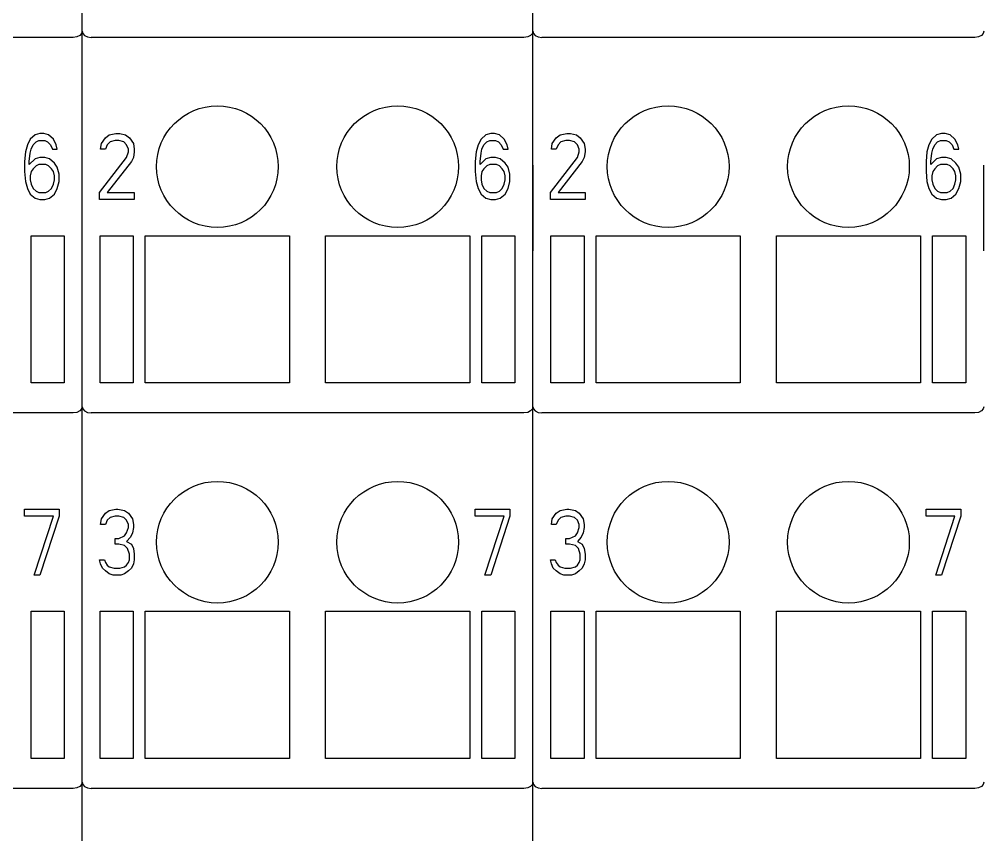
# Model space of a CAD drawing. Extents: x 10 to 656, y -396 to 292.
# Drawn here: x 273.24 to 279.74, y 93.87 to 99.36 of the extents above; entities that cross this region are included whole.
import ezdxf

# ---------------------------------------------------------------- set-up
doc = ezdxf.new("R2010")
doc.units = 0
doc.header["$LTSCALE"] = 5
doc.header["$MEASUREMENT"] = 0
doc.layers.get('0').update_dxf_attribs({"linetype": 'CONTINUOUS'})

msp = doc.modelspace()

# ---------------------------------------------------------------- linework, layer by layer
at = {"color": 7, "linetype": 'Continuous'}
for p, q in [((273.6678, 91.5889), (273.6678, 118.1086)), ((273.6678, 91.5889), (273.6678, 118.1086)), ((276.7044, 91.5889), (276.7044, 118.1086)), ((276.7044, 91.5889), (276.7044, 118.1086)), ((273.664, 99.2689), (273.6523, 99.2553)), ((273.6678, 99.2837), (273.664, 99.2689)), ((273.6678, 99.2837), (273.6716, 99.2689)), ((273.6716, 99.2689), (273.6833, 99.2553)), ((276.7006, 99.2689), (276.6889, 99.2553)), ((276.7044, 99.2837), (276.7006, 99.2689)), ((276.7044, 99.2837), (276.7082, 99.2689)), ((276.7082, 99.2689), (276.7199, 99.2553)), ((279.7372, 99.2689), (279.7255, 99.2553)), ((279.741, 99.2837), (279.7372, 99.2689)), ((273.607, 99.2411), (270.6919, 99.2411)), ((273.6328, 99.2452), (273.607, 99.2411)), ((273.6523, 99.2553), (273.6328, 99.2452)), ((273.6833, 99.2553), (273.7028, 99.2452)), ((273.7028, 99.2452), (273.7285, 99.2411)), ((276.6436, 99.2411), (273.7285, 99.2411)), ((276.6694, 99.2452), (276.6436, 99.2411)), ((276.6889, 99.2553), (276.6694, 99.2452)), ((276.7199, 99.2553), (276.7394, 99.2452)), ((276.7394, 99.2452), (276.7651, 99.2411)), ((279.6802, 99.2411), (276.7651, 99.2411)), ((279.706, 99.2452), (279.6802, 99.2411)), ((279.7255, 99.2553), (279.706, 99.2452)), ((273.3182, 98.5559), (273.2987, 98.518)), ((273.3507, 98.5843), (273.3182, 98.5559)), ((273.3832, 98.5938), (273.3507, 98.5843)), ((273.4091, 98.5938), (273.3832, 98.5938)), ((273.4416, 98.5843), (273.4091, 98.5938)), ((273.4741, 98.5559), (273.4416, 98.5843)), ((273.4936, 98.518), (273.4741, 98.5559)), ((273.7983, 98.5274), (273.8243, 98.5653)), ((273.8243, 98.5653), (273.8503, 98.5843)), ((273.8503, 98.5843), (273.8958, 98.5938)), ((273.8958, 98.5938), (273.9217, 98.5938)), ((273.9217, 98.5938), (273.9607, 98.5843)), ((273.9607, 98.5843), (273.9867, 98.5653)), ((273.9867, 98.5653), (274.0127, 98.5274)), ((276.3548, 98.5559), (276.3353, 98.518)), ((276.3873, 98.5843), (276.3548, 98.5559)), ((276.4198, 98.5938), (276.3873, 98.5843)), ((276.4457, 98.5938), (276.4198, 98.5938)), ((276.4782, 98.5843), (276.4457, 98.5938)), ((276.5107, 98.5559), (276.4782, 98.5843)), ((276.5302, 98.518), (276.5107, 98.5559)), ((276.8349, 98.5274), (276.8609, 98.5653)), ((276.8609, 98.5653), (276.8869, 98.5843)), ((276.8869, 98.5843), (276.9324, 98.5938)), ((276.9324, 98.5938), (276.9583, 98.5938)), ((276.9583, 98.5938), (276.9973, 98.5843)), ((276.9973, 98.5843), (277.0233, 98.5653)), ((277.0233, 98.5653), (277.0493, 98.5274)), ((279.3914, 98.5559), (279.3719, 98.518)), ((279.4239, 98.5843), (279.3914, 98.5559)), ((279.4564, 98.5938), (279.4239, 98.5843)), ((279.4823, 98.5938), (279.4564, 98.5938)), ((279.5148, 98.5843), (279.4823, 98.5938)), ((279.5473, 98.5559), (279.5148, 98.5843)), ((279.5668, 98.518), (279.5473, 98.5559)), ((273.2987, 98.518), (273.2857, 98.4706)), ((273.3182, 98.4611), (273.3247, 98.4895)), ((273.3247, 98.4895), (273.3377, 98.518)), ((273.3377, 98.518), (273.3572, 98.5369)), ((273.3572, 98.5369), (273.3767, 98.5464)), ((273.3767, 98.5464), (273.4156, 98.5464)), ((273.4156, 98.5464), (273.4351, 98.5369)), ((273.4351, 98.5369), (273.4546, 98.518)), ((273.4546, 98.518), (273.4676, 98.4895)), ((273.4676, 98.4895), (273.5001, 98.4895)), ((273.5001, 98.4895), (273.4936, 98.518)), ((273.7918, 98.4895), (273.7983, 98.5274)), ((273.8243, 98.4895), (273.7918, 98.4895)), ((273.8373, 98.518), (273.8243, 98.4895)), ((273.8568, 98.5369), (273.8373, 98.518)), ((273.8893, 98.5464), (273.8568, 98.5369)), ((273.9152, 98.5464), (273.8893, 98.5464)), ((273.9477, 98.5369), (273.9152, 98.5464)), ((273.9672, 98.518), (273.9477, 98.5369)), ((273.9802, 98.4895), (273.9672, 98.518)), ((273.9802, 98.4706), (273.9802, 98.4895)), ((274.0127, 98.5274), (274.0192, 98.4895)), ((274.0192, 98.4895), (274.0192, 98.4706)), ((276.3353, 98.518), (276.3223, 98.4706)), ((276.3548, 98.4611), (276.3613, 98.4895)), ((276.3613, 98.4895), (276.3743, 98.518)), ((276.3743, 98.518), (276.3938, 98.5369)), ((276.3938, 98.5369), (276.4133, 98.5464)), ((276.4133, 98.5464), (276.4522, 98.5464)), ((276.4522, 98.5464), (276.4717, 98.5369)), ((276.4717, 98.5369), (276.4912, 98.518)), ((276.4912, 98.518), (276.5042, 98.4895)), ((276.5042, 98.4895), (276.5367, 98.4895)), ((276.5367, 98.4895), (276.5302, 98.518)), ((276.8284, 98.4895), (276.8349, 98.5274)), ((276.8609, 98.4895), (276.8284, 98.4895)), ((276.8739, 98.518), (276.8609, 98.4895)), ((276.8934, 98.5369), (276.8739, 98.518)), ((276.9259, 98.5464), (276.8934, 98.5369)), ((276.9518, 98.5464), (276.9259, 98.5464)), ((276.9843, 98.5369), (276.9518, 98.5464)), ((277.0038, 98.518), (276.9843, 98.5369)), ((277.0168, 98.4895), (277.0038, 98.518)), ((277.0168, 98.4706), (277.0168, 98.4895)), ((277.0493, 98.5274), (277.0558, 98.4895)), ((277.0558, 98.4895), (277.0558, 98.4706)), ((279.3719, 98.518), (279.3589, 98.4706)), ((279.3914, 98.4611), (279.3979, 98.4895)), ((279.3979, 98.4895), (279.4109, 98.518)), ((279.4109, 98.518), (279.4304, 98.5369)), ((279.4304, 98.5369), (279.4499, 98.5464)), ((279.4499, 98.5464), (279.4888, 98.5464)), ((279.4888, 98.5464), (279.5083, 98.5369)), ((279.5083, 98.5369), (279.5278, 98.518)), ((279.5278, 98.518), (279.5408, 98.4895)), ((279.5408, 98.4895), (279.5733, 98.4895)), ((279.5733, 98.4895), (279.5668, 98.518)), ((273.2857, 98.4706), (273.2792, 98.4042)), ((273.3117, 98.4042), (273.3182, 98.4611)), ((273.3832, 98.4327), (273.3507, 98.4232)), ((273.4156, 98.4327), (273.3832, 98.4327)), ((273.4481, 98.4232), (273.4156, 98.4327)), ((273.7853, 98.1958), (273.9672, 98.4327)), ((273.9672, 98.4327), (273.9802, 98.4706)), ((274.0127, 98.4327), (273.9997, 98.4042)), ((274.0192, 98.4706), (274.0127, 98.4327)), ((276.3223, 98.4706), (276.3158, 98.4042)), ((276.3483, 98.4042), (276.3548, 98.4611)), ((276.4198, 98.4327), (276.3873, 98.4232)), ((276.4522, 98.4327), (276.4198, 98.4327)), ((276.4847, 98.4232), (276.4522, 98.4327)), ((276.8219, 98.1958), (277.0038, 98.4327)), ((277.0038, 98.4327), (277.0168, 98.4706)), ((277.0493, 98.4327), (277.0363, 98.4042)), ((277.0558, 98.4706), (277.0493, 98.4327)), ((279.3589, 98.4706), (279.3524, 98.4042)), ((279.3849, 98.4042), (279.3914, 98.4611)), ((279.4564, 98.4327), (279.4239, 98.4232)), ((279.4888, 98.4327), (279.4564, 98.4327)), ((279.5213, 98.4232), (279.4888, 98.4327)), ((273.2792, 98.4042), (273.2792, 98.3379)), ((273.3507, 98.4232), (273.3117, 98.3853)), ((273.3117, 98.3853), (273.3117, 98.4042)), ((273.3572, 98.3758), (273.3377, 98.3569)), ((273.3767, 98.3853), (273.3572, 98.3758)), ((273.4221, 98.3853), (273.3767, 98.3853)), ((273.4416, 98.3758), (273.4221, 98.3853)), ((273.4611, 98.3569), (273.4416, 98.3758)), ((273.4806, 98.3948), (273.4481, 98.4232)), ((273.5001, 98.3663), (273.4806, 98.3948)), ((273.5131, 98.319), (273.5001, 98.3663)), ((273.6665, 98.3808), (273.6665, 97.8038)), ((273.9997, 98.4042), (273.8373, 98.1958)), ((276.3158, 98.4042), (276.3158, 98.3379)), ((276.3873, 98.4232), (276.3483, 98.3853)), ((276.3483, 98.3853), (276.3483, 98.4042)), ((276.3938, 98.3758), (276.3743, 98.3569)), ((276.4133, 98.3853), (276.3938, 98.3758)), ((276.4587, 98.3853), (276.4133, 98.3853)), ((276.4782, 98.3758), (276.4587, 98.3853)), ((276.4977, 98.3569), (276.4782, 98.3758)), ((276.5172, 98.3948), (276.4847, 98.4232)), ((276.5367, 98.3663), (276.5172, 98.3948)), ((276.5497, 98.319), (276.5367, 98.3663)), ((276.7031, 98.3808), (276.7031, 97.8038)), ((277.0363, 98.4042), (276.8739, 98.1958)), ((279.3524, 98.4042), (279.3524, 98.3379)), ((279.4239, 98.4232), (279.3849, 98.3853)), ((279.3849, 98.3853), (279.3849, 98.4042)), ((279.4304, 98.3758), (279.4109, 98.3569)), ((279.4499, 98.3853), (279.4304, 98.3758)), ((279.4953, 98.3853), (279.4499, 98.3853)), ((279.5148, 98.3758), (279.4953, 98.3853)), ((279.5343, 98.3569), (279.5148, 98.3758)), ((279.5538, 98.3948), (279.5213, 98.4232)), ((279.5733, 98.3663), (279.5538, 98.3948)), ((279.5863, 98.319), (279.5733, 98.3663)), ((279.7397, 98.3808), (279.7397, 97.8038)), ((273.2792, 98.3379), (273.2857, 98.2716)), ((273.3247, 98.3379), (273.3182, 98.3095)), ((273.3182, 98.3095), (273.3182, 98.2811)), ((273.3377, 98.3569), (273.3247, 98.3379)), ((273.4741, 98.3379), (273.4611, 98.3569)), ((273.4806, 98.3095), (273.4741, 98.3379)), ((273.4806, 98.2811), (273.4806, 98.3095)), ((273.5131, 98.2716), (273.5131, 98.319)), ((276.3158, 98.3379), (276.3223, 98.2716)), ((276.3613, 98.3379), (276.3548, 98.3095)), ((276.3548, 98.3095), (276.3548, 98.2811)), ((276.3743, 98.3569), (276.3613, 98.3379)), ((276.5107, 98.3379), (276.4977, 98.3569)), ((276.5172, 98.3095), (276.5107, 98.3379)), ((276.5172, 98.2811), (276.5172, 98.3095)), ((276.5497, 98.2716), (276.5497, 98.319)), ((279.3524, 98.3379), (279.3589, 98.2716)), ((279.3979, 98.3379), (279.3914, 98.3095)), ((279.3914, 98.3095), (279.3914, 98.2811)), ((279.4109, 98.3569), (279.3979, 98.3379)), ((279.5473, 98.3379), (279.5343, 98.3569)), ((279.5538, 98.3095), (279.5473, 98.3379)), ((279.5538, 98.2811), (279.5538, 98.3095)), ((279.5863, 98.2716), (279.5863, 98.319)), ((273.2857, 98.2716), (273.2987, 98.2242)), ((273.3182, 98.2811), (273.3247, 98.2526)), ((273.3247, 98.2526), (273.3377, 98.2242)), ((273.4611, 98.2242), (273.4741, 98.2526)), ((273.4741, 98.2526), (273.4806, 98.2811)), ((273.5001, 98.2242), (273.5131, 98.2716)), ((276.3223, 98.2716), (276.3353, 98.2242)), ((276.3548, 98.2811), (276.3613, 98.2526)), ((276.3613, 98.2526), (276.3743, 98.2242)), ((276.4977, 98.2242), (276.5107, 98.2526)), ((276.5107, 98.2526), (276.5172, 98.2811)), ((276.5367, 98.2242), (276.5497, 98.2716)), ((279.3589, 98.2716), (279.3719, 98.2242)), ((279.3914, 98.2811), (279.3979, 98.2526)), ((279.3979, 98.2526), (279.4109, 98.2242)), ((279.5343, 98.2242), (279.5473, 98.2526)), ((279.5473, 98.2526), (279.5538, 98.2811)), ((279.5733, 98.2242), (279.5863, 98.2716)), ((273.2987, 98.2242), (273.3182, 98.1863)), ((273.3182, 98.1863), (273.3507, 98.1579)), ((273.3377, 98.2242), (273.3572, 98.2053)), ((273.3572, 98.2053), (273.3767, 98.1958)), ((273.3767, 98.1958), (273.4221, 98.1958)), ((273.4221, 98.1958), (273.4416, 98.2053)), ((273.4416, 98.2053), (273.4611, 98.2242)), ((273.4481, 98.1579), (273.4806, 98.1863)), ((273.4806, 98.1863), (273.5001, 98.2242)), ((273.7853, 98.1484), (273.7853, 98.1958)), ((273.8373, 98.1958), (274.0192, 98.1958)), ((274.0192, 98.1958), (274.0192, 98.1484)), ((276.3353, 98.2242), (276.3548, 98.1863)), ((276.3548, 98.1863), (276.3873, 98.1579)), ((276.3743, 98.2242), (276.3938, 98.2053)), ((276.3938, 98.2053), (276.4133, 98.1958)), ((276.4133, 98.1958), (276.4587, 98.1958)), ((276.4587, 98.1958), (276.4782, 98.2053)), ((276.4782, 98.2053), (276.4977, 98.2242)), ((276.4847, 98.1579), (276.5172, 98.1863)), ((276.5172, 98.1863), (276.5367, 98.2242)), ((276.8219, 98.1484), (276.8219, 98.1958)), ((276.8739, 98.1958), (277.0558, 98.1958)), ((277.0558, 98.1958), (277.0558, 98.1484)), ((279.3719, 98.2242), (279.3914, 98.1863)), ((279.3914, 98.1863), (279.4239, 98.1579)), ((279.4109, 98.2242), (279.4304, 98.2053)), ((279.4304, 98.2053), (279.4499, 98.1958)), ((279.4499, 98.1958), (279.4953, 98.1958)), ((279.4953, 98.1958), (279.5148, 98.2053)), ((279.5148, 98.2053), (279.5343, 98.2242)), ((279.5213, 98.1579), (279.5538, 98.1863)), ((279.5538, 98.1863), (279.5733, 98.2242)), ((273.3507, 98.1579), (273.3832, 98.1484)), ((273.3832, 98.1484), (273.4156, 98.1484)), ((273.4156, 98.1484), (273.4481, 98.1579)), ((274.0192, 98.1484), (273.7853, 98.1484)), ((276.3873, 98.1579), (276.4198, 98.1484)), ((276.4198, 98.1484), (276.4522, 98.1484)), ((276.4522, 98.1484), (276.4847, 98.1579)), ((277.0558, 98.1484), (276.8219, 98.1484)), ((279.4239, 98.1579), (279.4564, 98.1484)), ((279.4564, 98.1484), (279.4888, 98.1484)), ((279.4888, 98.1484), (279.5213, 98.1579)), ((273.3236, 96.9131), (273.3236, 97.905)), ((273.3236, 97.905), (273.5463, 97.905)), ((273.5463, 97.905), (273.5463, 96.9131)), ((273.7892, 96.9131), (273.7892, 97.905)), ((273.7892, 97.905), (274.0119, 97.905)), ((274.0119, 97.905), (274.0119, 96.9131)), ((274.0929, 96.9131), (274.0929, 97.905)), ((274.0929, 97.905), (275.0646, 97.905)), ((275.0646, 97.905), (275.0646, 96.9131)), ((275.3075, 96.9131), (275.3075, 97.905)), ((275.3075, 97.905), (276.2793, 97.905)), ((276.2793, 97.905), (276.2793, 96.9131)), ((276.3602, 96.9131), (276.3602, 97.905)), ((276.3602, 97.905), (276.5829, 97.905)), ((276.5829, 97.905), (276.5829, 96.9131)), ((276.8258, 96.9131), (276.8258, 97.905)), ((276.8258, 97.905), (277.0485, 97.905)), ((277.0485, 97.905), (277.0485, 96.9131)), ((277.1295, 96.9131), (277.1295, 97.905)), ((277.1295, 97.905), (278.1012, 97.905)), ((278.1012, 97.905), (278.1012, 96.9131)), ((278.3441, 96.9131), (278.3441, 97.905)), ((278.3441, 97.905), (279.3159, 97.905)), ((279.3159, 97.905), (279.3159, 96.9131)), ((279.3968, 96.9131), (279.3968, 97.905)), ((279.3968, 97.905), (279.6195, 97.905)), ((279.6195, 97.905), (279.6195, 96.9131)), ((273.5463, 96.9131), (273.3236, 96.9131)), ((274.0119, 96.9131), (273.7892, 96.9131)), ((275.0646, 96.9131), (274.0929, 96.9131)), ((276.2793, 96.9131), (275.3075, 96.9131)), ((276.5829, 96.9131), (276.3602, 96.9131)), ((277.0485, 96.9131), (276.8258, 96.9131)), ((278.1012, 96.9131), (277.1295, 96.9131)), ((279.3159, 96.9131), (278.3441, 96.9131)), ((279.6195, 96.9131), (279.3968, 96.9131)), ((273.664, 96.7384), (273.6523, 96.7248)), ((273.6678, 96.7532), (273.664, 96.7384)), ((273.6678, 96.7532), (273.6716, 96.7384)), ((273.6716, 96.7384), (273.6833, 96.7248)), ((276.7006, 96.7384), (276.6889, 96.7248)), ((276.7044, 96.7532), (276.7006, 96.7384)), ((276.7044, 96.7532), (276.7082, 96.7384)), ((276.7082, 96.7384), (276.7199, 96.7248)), ((279.7372, 96.7384), (279.7255, 96.7248)), ((279.741, 96.7532), (279.7372, 96.7384)), ((273.607, 96.7106), (270.6919, 96.7106)), ((273.6328, 96.7147), (273.607, 96.7106)), ((273.6523, 96.7248), (273.6328, 96.7147)), ((273.6833, 96.7248), (273.7028, 96.7147)), ((273.7028, 96.7147), (273.7285, 96.7106)), ((276.6436, 96.7106), (273.7285, 96.7106)), ((276.6694, 96.7147), (276.6436, 96.7106)), ((276.6889, 96.7248), (276.6694, 96.7147)), ((276.7199, 96.7248), (276.7394, 96.7147)), ((276.7394, 96.7147), (276.7651, 96.7106)), ((279.6802, 96.7106), (276.7651, 96.7106)), ((279.706, 96.7147), (279.6802, 96.7106)), ((279.7255, 96.7248), (279.706, 96.7147)), ((273.2792, 96.0159), (273.2792, 96.0633)), ((273.2792, 96.0633), (273.5131, 96.0633)), ((273.5131, 96.0633), (273.5131, 96.0159)), ((273.7983, 95.9969), (273.8243, 96.0348)), ((273.8243, 96.0348), (273.8503, 96.0538)), ((273.8503, 96.0538), (273.8958, 96.0633)), ((273.8958, 96.0633), (273.9087, 96.0633)), ((273.9087, 96.0633), (273.9542, 96.0538)), ((273.9542, 96.0538), (273.9802, 96.0348)), ((273.9802, 96.0348), (274.0062, 95.9969)), ((276.3158, 96.0159), (276.3158, 96.0633)), ((276.3158, 96.0633), (276.5497, 96.0633)), ((276.5497, 96.0633), (276.5497, 96.0159)), ((276.8349, 95.9969), (276.8609, 96.0348)), ((276.8609, 96.0348), (276.8869, 96.0538)), ((276.8869, 96.0538), (276.9324, 96.0633)), ((276.9324, 96.0633), (276.9454, 96.0633)), ((276.9454, 96.0633), (276.9908, 96.0538)), ((276.9908, 96.0538), (277.0168, 96.0348)), ((277.0168, 96.0348), (277.0428, 95.9969)), ((279.3524, 96.0159), (279.3524, 96.0633)), ((279.3524, 96.0633), (279.5863, 96.0633)), ((279.5863, 96.0633), (279.5863, 96.0159)), ((273.4741, 96.0159), (273.2792, 96.0159)), ((273.3442, 95.6179), (273.4741, 96.0159)), ((273.5131, 96.0159), (273.3832, 95.6179)), ((273.7918, 95.959), (273.7983, 95.9969)), ((273.8243, 95.959), (273.7918, 95.959)), ((273.8373, 95.9875), (273.8243, 95.959)), ((273.8568, 96.0064), (273.8373, 95.9875)), ((273.8893, 96.0159), (273.8568, 96.0064)), ((273.9152, 96.0159), (273.8893, 96.0159)), ((273.9477, 96.0064), (273.9152, 96.0159)), ((273.9672, 95.9875), (273.9477, 96.0064)), ((273.9802, 95.959), (273.9672, 95.9875)), ((273.9802, 95.9401), (273.9802, 95.959)), ((274.0062, 95.9969), (274.0127, 95.959)), ((274.0127, 95.959), (274.0127, 95.9401)), ((276.5107, 96.0159), (276.3158, 96.0159)), ((276.3808, 95.6179), (276.5107, 96.0159)), ((276.5497, 96.0159), (276.4198, 95.6179)), ((276.8284, 95.959), (276.8349, 95.9969)), ((276.8609, 95.959), (276.8284, 95.959)), ((276.8739, 95.9875), (276.8609, 95.959)), ((276.8934, 96.0064), (276.8739, 95.9875)), ((276.9259, 96.0159), (276.8934, 96.0064)), ((276.9518, 96.0159), (276.9259, 96.0159)), ((276.9843, 96.0064), (276.9518, 96.0159)), ((277.0038, 95.9875), (276.9843, 96.0064)), ((277.0168, 95.959), (277.0038, 95.9875)), ((277.0168, 95.9401), (277.0168, 95.959)), ((277.0428, 95.9969), (277.0493, 95.959)), ((277.0493, 95.959), (277.0493, 95.9401)), ((279.5473, 96.0159), (279.3524, 96.0159)), ((279.4174, 95.6179), (279.5473, 96.0159)), ((279.5863, 96.0159), (279.4564, 95.6179)), ((273.9542, 95.8832), (273.9672, 95.9022)), ((273.9672, 95.9022), (273.9802, 95.9401)), ((274.0062, 95.9022), (273.9932, 95.8737)), ((274.0127, 95.9401), (274.0062, 95.9022)), ((276.9908, 95.8832), (277.0038, 95.9022)), ((277.0038, 95.9022), (277.0168, 95.9401)), ((277.0428, 95.9022), (277.0298, 95.8737)), ((277.0493, 95.9401), (277.0428, 95.9022)), ((273.8893, 95.8264), (273.8893, 95.8643)), ((273.8893, 95.8643), (273.9152, 95.8643)), ((273.9152, 95.8264), (273.8893, 95.8264)), ((273.9152, 95.8643), (273.9542, 95.8832)), ((273.9542, 95.8169), (273.9152, 95.8264)), ((273.9932, 95.8737), (273.9672, 95.8453)), ((273.9672, 95.8453), (273.9997, 95.8264)), ((273.9997, 95.8264), (274.0127, 95.7979)), ((276.9259, 95.8264), (276.9259, 95.8643)), ((276.9259, 95.8643), (276.9518, 95.8643)), ((276.9518, 95.8264), (276.9259, 95.8264)), ((276.9518, 95.8643), (276.9908, 95.8832)), ((276.9908, 95.8169), (276.9518, 95.8264)), ((277.0298, 95.8737), (277.0038, 95.8453)), ((277.0038, 95.8453), (277.0363, 95.8264)), ((277.0363, 95.8264), (277.0493, 95.7979)), ((273.9737, 95.7979), (273.9542, 95.8169)), ((273.9867, 95.76), (273.9737, 95.7979)), ((273.9867, 95.7221), (273.9867, 95.76)), ((274.0127, 95.7979), (274.0192, 95.76)), ((274.0192, 95.76), (274.0192, 95.7221)), ((277.0103, 95.7979), (276.9908, 95.8169)), ((277.0233, 95.76), (277.0103, 95.7979)), ((277.0233, 95.7221), (277.0233, 95.76)), ((277.0493, 95.7979), (277.0558, 95.76)), ((277.0558, 95.76), (277.0558, 95.7221)), ((273.7918, 95.6937), (273.7853, 95.7221)), ((273.7853, 95.7221), (273.8178, 95.7221)), ((273.8178, 95.7221), (273.8243, 95.7032)), ((273.8243, 95.7032), (273.8373, 95.6842)), ((273.9672, 95.6842), (273.9802, 95.7032)), ((273.9802, 95.7032), (273.9867, 95.7221)), ((274.0192, 95.7221), (274.0127, 95.6937)), ((276.8284, 95.6937), (276.8219, 95.7221)), ((276.8219, 95.7221), (276.8544, 95.7221)), ((276.8544, 95.7221), (276.8609, 95.7032)), ((276.8609, 95.7032), (276.8739, 95.6842)), ((277.0038, 95.6842), (277.0168, 95.7032)), ((277.0168, 95.7032), (277.0233, 95.7221)), ((277.0558, 95.7221), (277.0493, 95.6937)), ((273.8048, 95.6653), (273.7918, 95.6937)), ((273.8243, 95.6463), (273.8048, 95.6653)), ((273.8503, 95.6274), (273.8243, 95.6463)), ((273.8373, 95.6842), (273.8503, 95.6748)), ((273.8503, 95.6748), (273.8828, 95.6653)), ((273.8828, 95.6653), (273.9217, 95.6653)), ((273.9217, 95.6653), (273.9542, 95.6748)), ((273.9542, 95.6748), (273.9672, 95.6842)), ((273.9802, 95.6463), (273.9542, 95.6274)), ((273.9997, 95.6653), (273.9802, 95.6463)), ((274.0127, 95.6937), (273.9997, 95.6653)), ((276.8414, 95.6653), (276.8284, 95.6937)), ((276.8609, 95.6463), (276.8414, 95.6653)), ((276.8869, 95.6274), (276.8609, 95.6463)), ((276.8739, 95.6842), (276.8869, 95.6748)), ((276.8869, 95.6748), (276.9194, 95.6653)), ((276.9194, 95.6653), (276.9583, 95.6653)), ((276.9583, 95.6653), (276.9908, 95.6748)), ((276.9908, 95.6748), (277.0038, 95.6842)), ((277.0168, 95.6463), (276.9908, 95.6274)), ((277.0363, 95.6653), (277.0168, 95.6463)), ((277.0493, 95.6937), (277.0363, 95.6653)), ((273.3832, 95.6179), (273.3442, 95.6179)), ((273.8763, 95.6179), (273.8503, 95.6274)), ((273.9282, 95.6179), (273.8763, 95.6179)), ((273.9542, 95.6274), (273.9282, 95.6179)), ((276.4198, 95.6179), (276.3808, 95.6179)), ((276.9129, 95.6179), (276.8869, 95.6274)), ((276.9648, 95.6179), (276.9129, 95.6179)), ((276.9908, 95.6274), (276.9648, 95.6179)), ((279.4564, 95.6179), (279.4174, 95.6179)), ((273.3236, 94.3826), (273.3236, 95.3745)), ((273.3236, 95.3745), (273.5463, 95.3745)), ((273.5463, 95.3745), (273.5463, 94.3826)), ((273.7892, 94.3826), (273.7892, 95.3745)), ((273.7892, 95.3745), (274.0119, 95.3745)), ((274.0119, 95.3745), (274.0119, 94.3826)), ((274.0929, 94.3826), (274.0929, 95.3745)), ((274.0929, 95.3745), (275.0646, 95.3745)), ((275.0646, 95.3745), (275.0646, 94.3826)), ((275.3075, 94.3826), (275.3075, 95.3745)), ((275.3075, 95.3745), (276.2793, 95.3745)), ((276.2793, 95.3745), (276.2793, 94.3826)), ((276.3602, 94.3826), (276.3602, 95.3745)), ((276.3602, 95.3745), (276.5829, 95.3745)), ((276.5829, 95.3745), (276.5829, 94.3826)), ((276.8258, 94.3826), (276.8258, 95.3745)), ((276.8258, 95.3745), (277.0485, 95.3745)), ((277.0485, 95.3745), (277.0485, 94.3826)), ((277.1295, 94.3826), (277.1295, 95.3745)), ((277.1295, 95.3745), (278.1012, 95.3745)), ((278.1012, 95.3745), (278.1012, 94.3826)), ((278.3441, 94.3826), (278.3441, 95.3745)), ((278.3441, 95.3745), (279.3159, 95.3745)), ((279.3159, 95.3745), (279.3159, 94.3826)), ((279.3968, 94.3826), (279.3968, 95.3745)), ((279.3968, 95.3745), (279.6195, 95.3745)), ((279.6195, 95.3745), (279.6195, 94.3826)), ((273.5463, 94.3826), (273.3236, 94.3826)), ((274.0119, 94.3826), (273.7892, 94.3826)), ((275.0646, 94.3826), (274.0929, 94.3826)), ((276.2793, 94.3826), (275.3075, 94.3826)), ((276.5829, 94.3826), (276.3602, 94.3826)), ((277.0485, 94.3826), (276.8258, 94.3826)), ((278.1012, 94.3826), (277.1295, 94.3826)), ((279.3159, 94.3826), (278.3441, 94.3826)), ((279.6195, 94.3826), (279.3968, 94.3826)), ((273.664, 94.2079), (273.6523, 94.1943)), ((273.6678, 94.2227), (273.664, 94.2079)), ((273.6678, 94.2227), (273.6716, 94.2079)), ((273.6716, 94.2079), (273.6833, 94.1943)), ((276.7006, 94.2079), (276.6889, 94.1943)), ((276.7044, 94.2227), (276.7006, 94.2079)), ((276.7044, 94.2227), (276.7082, 94.2079)), ((276.7082, 94.2079), (276.7199, 94.1943)), ((279.7372, 94.2079), (279.7255, 94.1943)), ((279.741, 94.2227), (279.7372, 94.2079)), ((273.607, 94.1801), (270.6919, 94.1801)), ((273.6328, 94.1842), (273.607, 94.1801)), ((273.6523, 94.1943), (273.6328, 94.1842)), ((273.6833, 94.1943), (273.7028, 94.1842)), ((273.7028, 94.1842), (273.7285, 94.1801)), ((276.6436, 94.1801), (273.7285, 94.1801)), ((276.6694, 94.1842), (276.6436, 94.1801)), ((276.6889, 94.1943), (276.6694, 94.1842)), ((276.7199, 94.1943), (276.7394, 94.1842)), ((276.7394, 94.1842), (276.7651, 94.1801)), ((279.6802, 94.1801), (276.7651, 94.1801)), ((279.706, 94.1842), (279.6802, 94.1801)), ((279.7255, 94.1943), (279.706, 94.1842))]:
    msp.add_line(p, q, dxfattribs=at)
for centre in [(274.5788, 98.3706), (275.7934, 98.3706), (277.6154, 98.3706), (278.83, 98.3706), (274.5788, 95.8401), (275.7934, 95.8401), (277.6154, 95.8401), (278.83, 95.8401)]:
    msp.add_circle(centre, 0.4099, dxfattribs=at)

doc.saveas('drawing.dxf')
